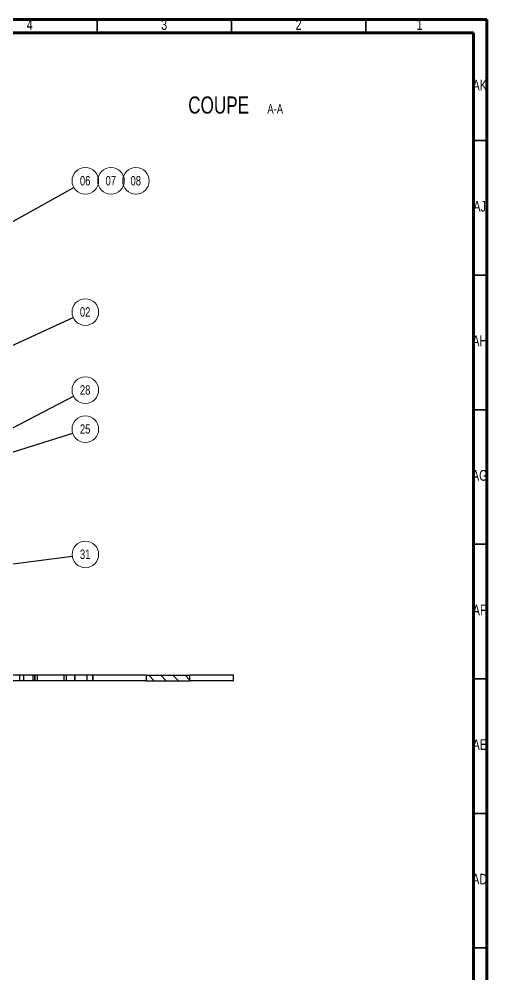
# Model space of a CAD drawing. Header units: millimetres. Extents: x 4 to 895, y 5 to 1495.
# Drawn here: x 721 to 895, y 1140.4 to 1495.1 of the extents above; entities that cross this region are included whole.
import ezdxf

# ---------------------------------------------------------------- set-up
doc = ezdxf.new("R2010")
doc.units = ezdxf.units.MM
doc.styles.add('SLDTEXTSTYLE0', font='TXT', dxfattribs={"width": 0.75})
doc.dimstyles.new('SLDDIMSTYLE1', dxfattribs={"dimtxt": 0.18, "dimasz": 1.016, "dimexe": 0, "dimexo": 0.0625, "dimgap": 0, "dimtad": 0, "dimtih": 1, "dimtoh": 1, "dimdec": 0, "dimrnd": 1e-09, "dimzin": 0, "dimdsep": 46, "dimtxsty": 'Standard', "dimblk1": 'DOT', "dimblk2": 'DOT', "dimsah": 1, "dimcen": 0.09, "dimadec": 0, "dimazin": 0, "dimtfac": 1.016, "dimtdec": 0, "dimtofl": 0, "dimtmove": 0, "dimatfit": 3, "dimldrblk": 'DOT', "dimfxl": 1, "dimfrac": 2, "dimtolj": 1, "dimtzin": 0, "dimarcsym": 0})

# ---------------------------------------------------------------- blocks, each defined once
blk = doc.blocks.new('SW_NOTE_2')
at = {"color": 0, "linetype": 'Continuous', "lineweight": 0, "attachment_point": 2, "style": 'SLDTEXTSTYLE0'}
for s, insert, char_height in [('COUPE', (14.59, 8.19), 6.35), ('A-A', (35.62, 5.35), 3.5)]:
    blk.add_mtext(s, dxfattribs=dict(at, insert=insert, char_height=char_height))
blk = doc.blocks.new('SW_NOTE_3')
at = {"color": 0, "linetype": 'Continuous', "lineweight": 0}
blk.add_circle((4.49, 2.05), 4.94, dxfattribs=at)
at = {"color": 0, "linetype": 'Continuous', "lineweight": 0, "insert": (4.42, 3.86), "char_height": 3.5, "attachment_point": 2, "style": 'SLDTEXTSTYLE0'}
blk.add_mtext('02', dxfattribs=at)
blk = doc.blocks.new('_Dot')
at = {"color": 0, "linetype": 'ByBlock', "lineweight": -2}
blk.add_line((-0.5, 0), (-1, 0), dxfattribs=at)
at = {"color": 0, "linetype": 'ByBlock', "const_width": 0.5}
blk.add_lwpolyline([(-0.25, 0, 1), (0.25, 0, 1)], format="xyb", close=True, dxfattribs=at)
blk = doc.blocks.new('SW_NOTE_4')
at = {"color": 0, "linetype": 'Continuous', "lineweight": 0}
blk.add_circle((4.31, 2.41), 4.94, dxfattribs=at)
at = {"color": 0, "linetype": 'Continuous', "lineweight": 0, "insert": (4.24, 4.22), "char_height": 3.5, "attachment_point": 2, "style": 'SLDTEXTSTYLE0'}
blk.add_mtext('06', dxfattribs=at)
blk = doc.blocks.new('SW_NOTE_5')
at = {"color": 0, "linetype": 'Continuous', "lineweight": 0}
blk.add_circle((2.59, 2.7), 4.94, dxfattribs=at)
at = {"color": 0, "linetype": 'Continuous', "lineweight": 0, "insert": (2.52, 4.51), "char_height": 3.5, "attachment_point": 2, "style": 'SLDTEXTSTYLE0'}
blk.add_mtext('07', dxfattribs=at)
blk = doc.blocks.new('SW_NOTE_6')
at = {"color": 0, "linetype": 'Continuous', "lineweight": 0}
blk.add_circle((2.59, 2.7), 4.94, dxfattribs=at)
at = {"color": 0, "linetype": 'Continuous', "lineweight": 0, "insert": (2.52, 4.51), "char_height": 3.5, "attachment_point": 2, "style": 'SLDTEXTSTYLE0'}
blk.add_mtext('08', dxfattribs=at)
blk = doc.blocks.new('SW_NOTE_9')
at = {"color": 0, "linetype": 'Continuous', "lineweight": 0}
blk.add_circle((4.71, 1.49), 4.94, dxfattribs=at)
at = {"color": 0, "linetype": 'Continuous', "lineweight": 0, "insert": (4.64, 3.3), "char_height": 3.5, "attachment_point": 2, "style": 'SLDTEXTSTYLE0'}
blk.add_mtext('25', dxfattribs=at)
blk = doc.blocks.new('SW_NOTE_12')
at = {"color": 0, "linetype": 'Continuous', "lineweight": 0}
blk.add_circle((4.38, 2.27), 4.94, dxfattribs=at)
at = {"color": 0, "linetype": 'Continuous', "lineweight": 0, "insert": (4.31, 4.08), "char_height": 3.5, "attachment_point": 2, "style": 'SLDTEXTSTYLE0'}
blk.add_mtext('28', dxfattribs=at)
blk = doc.blocks.new('SW_NOTE_14')
at = {"color": 0, "linetype": 'Continuous', "lineweight": 0}
blk.add_circle((4.9, 0.64), 4.94, dxfattribs=at)
at = {"color": 0, "linetype": 'Continuous', "lineweight": 0, "insert": (4.83, 2.44), "char_height": 3.5, "attachment_point": 2, "style": 'SLDTEXTSTYLE0'}
blk.add_mtext('31', dxfattribs=at)

msp = doc.modelspace()

# ---------------------------------------------------------------- hatches: boundary and pattern name
at = {"linetype": 'Continuous', "lineweight": 18}
h = msp.add_hatch(dxfattribs=at)
h.set_pattern_fill('ANSI31', angle=90, style=0)
h.paths.add_polyline_path([(768.312, 1249.305), (784.532, 1249.305), (784.532, 1251.305), (768.312, 1251.305)], flags=0)

# ---------------------------------------------------------------- linework, layer by layer
at = {"color": 7, "linetype": 'Continuous', "lineweight": 70}
for p, q in [((5, 1495), (895, 1495)), ((895, 1495), (895, 5)), ((10, 1490), (890, 1490)), ((890, 1490), (890, 10))]:
    msp.add_line(p, q, dxfattribs=at)
at = {"color": 7, "linetype": 'Continuous', "lineweight": 35}
for p, q in [((750, 1490), (750, 1495)), ((800, 1490), (800, 1495)), ((850, 1490), (850, 1495)), ((890, 1450), (895, 1450)), ((890, 1400), (895, 1400)), ((890, 1350), (895, 1350)), ((890, 1300), (895, 1300)), ((890, 1250), (895, 1250)), ((890, 1200), (895, 1200)), ((890, 1150), (895, 1150))]:
    msp.add_line(p, q, dxfattribs=at)
at = {"color": 7, "linetype": 'Continuous', "lineweight": 25}
for p, q in [((721.292, 1249.305), (701.366, 1249.305)), ((721.292, 1251.305), (712.708, 1251.305)), ((721.292, 1249.305), (721.292, 1251.305)), ((722.804, 1251.305), (721.292, 1251.305)), ((722.804, 1249.305), (721.292, 1249.305)), ((722.804, 1249.305), (722.804, 1251.305)), ((726.287, 1251.305), (722.804, 1251.305)), ((726.287, 1249.305), (722.804, 1249.305)), ((726.287, 1249.305), (726.287, 1251.305)), ((726.824, 1251.305), (726.287, 1251.305)), ((726.824, 1249.305), (726.287, 1249.305)), ((726.824, 1251.305), (726.824, 1249.305)), ((726.824, 1249.305), (726.824, 1251.305)), ((726.824, 1251.305), (726.824, 1251.305)), ((727.824, 1251.305), (726.824, 1251.305)), ((726.824, 1249.305), (726.824, 1249.305)), ((727.824, 1249.305), (726.824, 1249.305)), ((727.824, 1249.305), (727.824, 1251.305)), ((737.779, 1251.305), (727.824, 1251.305)), ((737.779, 1249.305), (727.824, 1249.305)), ((737.779, 1249.305), (737.779, 1251.305)), ((738.658, 1251.305), (737.779, 1251.305)), ((738.658, 1249.305), (737.779, 1249.305)), ((738.658, 1249.305), (738.658, 1251.305)), ((741.786, 1251.305), (738.658, 1251.305)), ((741.786, 1249.305), (738.658, 1249.305)), ((741.786, 1249.305), (741.786, 1251.305)), ((741.869, 1251.305), (741.786, 1251.305)), ((741.869, 1249.305), (741.786, 1249.305)), ((741.869, 1249.305), (741.869, 1251.305)), ((746.342, 1251.305), (741.869, 1251.305)), ((746.342, 1249.305), (741.869, 1249.305)), ((746.342, 1249.305), (746.342, 1251.305)), ((748.374, 1251.305), (746.342, 1251.305)), ((748.374, 1249.305), (746.342, 1249.305)), ((748.374, 1249.305), (748.374, 1251.305)), ((748.567, 1251.305), (748.374, 1251.305)), ((748.567, 1249.305), (748.374, 1249.305)), ((748.567, 1249.305), (748.567, 1251.305)), ((768.312, 1251.305), (748.567, 1251.305)), ((768.312, 1249.305), (748.567, 1249.305)), ((768.312, 1251.305), (768.312, 1249.305)), ((768.312, 1251.305), (784.532, 1251.305)), ((768.312, 1249.305), (784.532, 1249.305)), ((784.532, 1249.305), (784.532, 1251.305)), ((784.536, 1251.305), (784.532, 1251.305)), ((784.536, 1249.305), (784.532, 1249.305)), ((784.536, 1249.305), (784.536, 1251.305)), ((800.694, 1251.305), (784.536, 1251.305)), ((800.694, 1249.305), (784.536, 1249.305)), ((800.694, 1249.305), (800.694, 1251.305))]:
    msp.add_line(p, q, dxfattribs=at)

# ---------------------------------------------------------------- block references
at = {"color": 7, "linetype": 'Continuous', "lineweight": 0}
for name, p in [('SW_NOTE_2', (780.639, 1458.171)), ('SW_NOTE_4', (741.33, 1432.603)), ('SW_NOTE_5', (752.589, 1432.312)), ('SW_NOTE_6', (761.88, 1432.312)), ('SW_NOTE_3', (741.148, 1384.225)), ('SW_NOTE_12', (741.255, 1354.991)), ('SW_NOTE_9', (740.93, 1341.271)), ('SW_NOTE_14', (740.742, 1295.585))]:
    msp.add_blockref(name, p, dxfattribs=at)

# ---------------------------------------------------------------- texts
at = {"color": 7, "linetype": 'Continuous', "lineweight": 0, "attachment_point": 2, "style": 'SLDTEXTSTYLE0'}
for s, insert, char_height in [('4', (724.96, 1495.06), 3.969), ('3', (774.96, 1495.06), 3.969), ('2', (824.96, 1495.06), 3.969), ('1', (869.96, 1495.06), 3.969), ('AK', (892.328, 1472.56), 3.9688), ('AJ', (892.305, 1427.56), 3.9688), ('AH', (892.33, 1377.56), 3.9688), ('AG', (892.326, 1327.56), 3.9688), ('AF', (892.297, 1277.56), 3.9688), ('AE', (892.347, 1227.56), 3.9688), ('AD', (892.292, 1177.56), 3.9688)]:
    msp.add_mtext(s, dxfattribs=dict(at, insert=insert, char_height=char_height))

# ---------------------------------------------------------------- leaders
at = {"color": 7, "linetype": 'Continuous', "lineweight": 0}
for points in [[(713.272, 1416.907), (741.33, 1432.603)], [(714.677, 1372.128), (741.148, 1384.225)], [(699.875, 1333.543), (741.255, 1354.991)], [(682.699, 1322.902), (740.93, 1341.271)], [(705.969, 1291.074), (740.742, 1295.585)]]:
    msp.add_leader(points, dimstyle='SLDDIMSTYLE1', dxfattribs=at)

doc.saveas('drawing.dxf')
